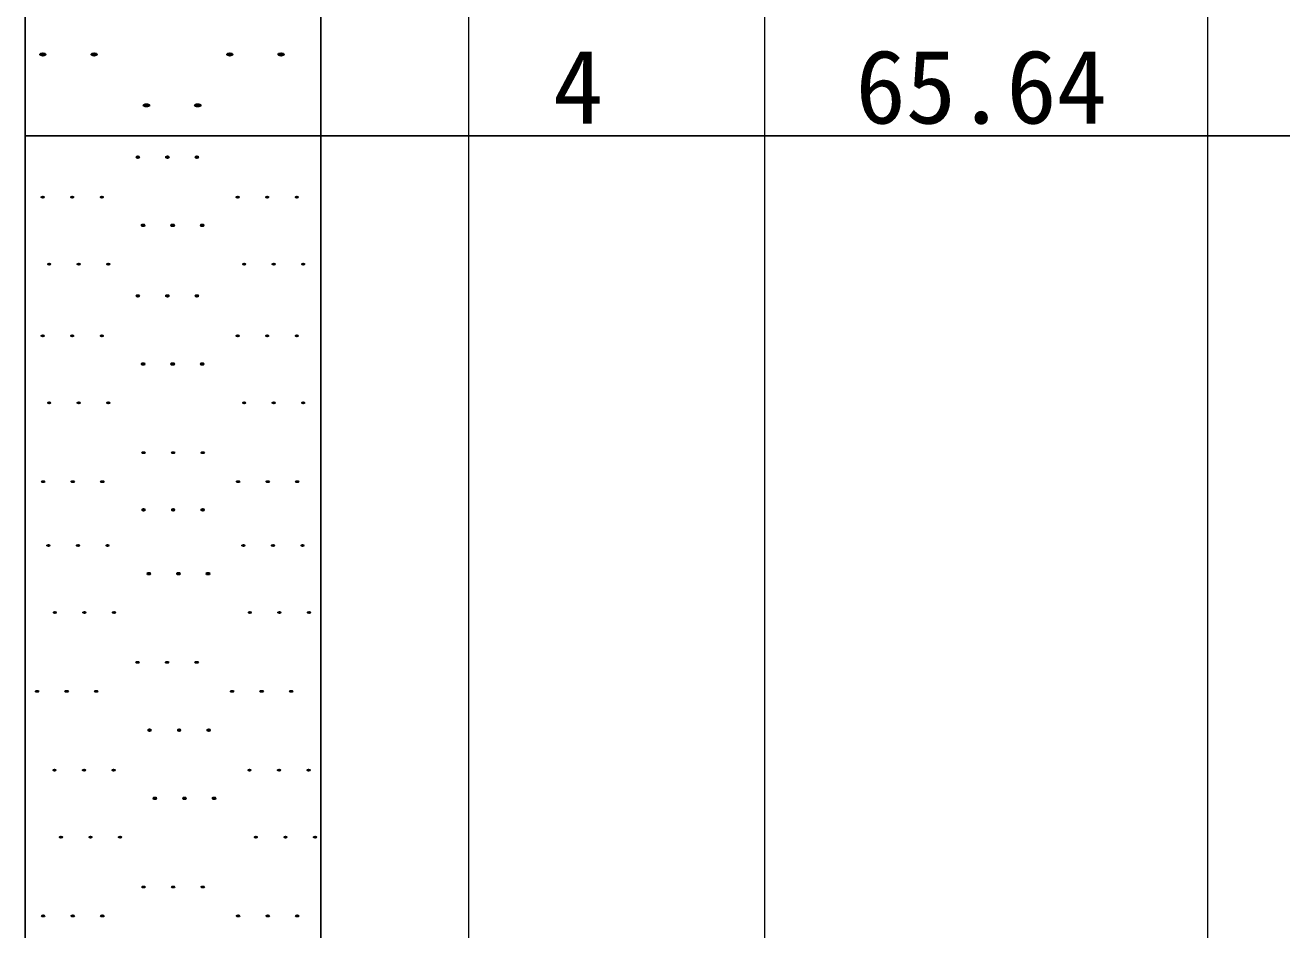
# Model space of a CAD drawing. Header units: millimetres. Extents: x -182 to 395, y -757 to 122.
# Drawn here: x -120.23 to -77.73, y -147.31 to -116.72 of the extents above; entities that cross this region are included whole.
import ezdxf

# ---------------------------------------------------------------- set-up
doc = ezdxf.new("R2010")
doc.units = ezdxf.units.MM
for name, color, linetype in [('KY2WL', 7, 'Continuous'), ('KY6WL', 7, 'Continuous'), ('岩性描述WT', 7, 'Continuous')]:
    doc.layers.add(name, color=color, linetype=linetype)
doc.styles.get("Standard").update_dxf_attribs({"font": ''})
doc.styles.get('Standard').set_extended_font_data('SimSun')

msp = doc.modelspace()

# ---------------------------------------------------------------- hatches: boundary and pattern name
at = {"layer": 'KY2WL'}
h = msp.add_hatch(color=256, dxfattribs=at)
edge = h.paths.add_edge_path()
edge.add_ellipse((-119.628, -117.715), major_axis=(0.1, 0), ratio=0.4, start_angle=0, end_angle=180)
edge.add_ellipse((-119.628, -117.715), major_axis=(-0.1, 0), ratio=0.4, start_angle=0, end_angle=180)
h = msp.add_hatch(color=256, dxfattribs=at)
edge = h.paths.add_edge_path()
edge.add_ellipse((-117.895, -117.715), major_axis=(0.1, 0), ratio=0.4, start_angle=0, end_angle=180)
edge.add_ellipse((-117.895, -117.715), major_axis=(-0.1, 0), ratio=0.4, start_angle=0, end_angle=180)
h = msp.add_hatch(color=256, dxfattribs=at)
edge = h.paths.add_edge_path()
edge.add_ellipse((-113.305, -117.715), major_axis=(0.1, 0), ratio=0.4, start_angle=0, end_angle=180)
edge.add_ellipse((-113.305, -117.715), major_axis=(-0.1, 0), ratio=0.4, start_angle=0, end_angle=180)
h = msp.add_hatch(color=256, dxfattribs=at)
edge = h.paths.add_edge_path()
edge.add_ellipse((-111.572, -117.715), major_axis=(0.1, 0), ratio=0.4, start_angle=0, end_angle=180)
edge.add_ellipse((-111.572, -117.715), major_axis=(-0.1, 0), ratio=0.4, start_angle=0, end_angle=180)
h = msp.add_hatch(color=256, dxfattribs=at)
edge = h.paths.add_edge_path()
edge.add_ellipse((-116.124, -119.433), major_axis=(0.1, 0), ratio=0.4, start_angle=0, end_angle=180)
edge.add_ellipse((-116.124, -119.433), major_axis=(-0.1, 0), ratio=0.4, start_angle=0, end_angle=180)
h = msp.add_hatch(color=256, dxfattribs=at)
edge = h.paths.add_edge_path()
edge.add_ellipse((-114.39, -119.433), major_axis=(0.1, 0), ratio=0.4, start_angle=0, end_angle=180)
edge.add_ellipse((-114.39, -119.433), major_axis=(-0.1, 0), ratio=0.4, start_angle=0, end_angle=180)
h = msp.add_hatch(color=256, dxfattribs=at)
edge = h.paths.add_edge_path()
edge.add_ellipse((-116.417, -121.178), major_axis=(0.05, 0), ratio=0.4, start_angle=0, end_angle=180)
edge.add_ellipse((-116.417, -121.178), major_axis=(-0.05, 0), ratio=0.4, start_angle=0, end_angle=180)
h = msp.add_hatch(color=256, dxfattribs=at)
edge = h.paths.add_edge_path()
edge.add_ellipse((-116.417, -121.198), major_axis=(0.05, 0), ratio=0.4, start_angle=0, end_angle=180)
edge.add_ellipse((-116.417, -121.198), major_axis=(0.05, 0), ratio=0.4, start_angle=180, end_angle=360)
h = msp.add_hatch(color=256, dxfattribs=at)
edge = h.paths.add_edge_path()
edge.add_ellipse((-115.417, -121.178), major_axis=(0.05, 0), ratio=0.4, start_angle=0, end_angle=180)
edge.add_ellipse((-115.417, -121.178), major_axis=(-0.05, 0), ratio=0.4, start_angle=0, end_angle=180)
h = msp.add_hatch(color=256, dxfattribs=at)
edge = h.paths.add_edge_path()
edge.add_ellipse((-115.417, -121.198), major_axis=(0.05, 0), ratio=0.4, start_angle=0, end_angle=180)
edge.add_ellipse((-115.417, -121.198), major_axis=(0.05, 0), ratio=0.4, start_angle=180, end_angle=360)
h = msp.add_hatch(color=256, dxfattribs=at)
edge = h.paths.add_edge_path()
edge.add_ellipse((-114.417, -121.178), major_axis=(0.05, 0), ratio=0.4, start_angle=0, end_angle=180)
edge.add_ellipse((-114.417, -121.178), major_axis=(-0.05, 0), ratio=0.4, start_angle=0, end_angle=180)
h = msp.add_hatch(color=256, dxfattribs=at)
edge = h.paths.add_edge_path()
edge.add_ellipse((-114.417, -121.198), major_axis=(0.05, 0), ratio=0.4, start_angle=0, end_angle=180)
edge.add_ellipse((-114.417, -121.198), major_axis=(0.05, 0), ratio=0.4, start_angle=180, end_angle=360)
h = msp.add_hatch(color=256, dxfattribs=at)
edge = h.paths.add_edge_path()
edge.add_ellipse((-118.633, -122.537), major_axis=(-0.05, 0), ratio=0.4, start_angle=180, end_angle=360)
edge.add_ellipse((-118.633, -122.537), major_axis=(0.05, 0), ratio=0.4, start_angle=180, end_angle=360)
h = msp.add_hatch(color=256, dxfattribs=at)
edge = h.paths.add_edge_path()
edge.add_ellipse((-117.633, -122.537), major_axis=(-0.05, 0), ratio=0.4, start_angle=180, end_angle=360)
edge.add_ellipse((-117.633, -122.537), major_axis=(0.05, 0), ratio=0.4, start_angle=180, end_angle=360)
h = msp.add_hatch(color=256, dxfattribs=at)
edge = h.paths.add_edge_path()
edge.add_ellipse((-113.039, -122.537), major_axis=(-0.05, 0), ratio=0.4, start_angle=180, end_angle=360)
edge.add_ellipse((-113.039, -122.537), major_axis=(0.05, 0), ratio=0.4, start_angle=180, end_angle=360)
h = msp.add_hatch(color=256, dxfattribs=at)
edge = h.paths.add_edge_path()
edge.add_ellipse((-112.039, -122.537), major_axis=(-0.05, 0), ratio=0.4, start_angle=180, end_angle=360)
edge.add_ellipse((-112.039, -122.537), major_axis=(0.05, 0), ratio=0.4, start_angle=180, end_angle=360)
h = msp.add_hatch(color=256, dxfattribs=at)
edge = h.paths.add_edge_path()
edge.add_ellipse((-111.039, -122.537), major_axis=(-0.05, 0), ratio=0.4, start_angle=180, end_angle=360)
edge.add_ellipse((-111.039, -122.537), major_axis=(0.05, 0), ratio=0.4, start_angle=180, end_angle=360)
h = msp.add_hatch(color=256, dxfattribs=at)
edge = h.paths.add_edge_path()
edge.add_ellipse((-116.237, -123.48), major_axis=(0.05, 0), ratio=0.4, start_angle=0, end_angle=180)
edge.add_ellipse((-116.237, -123.48), major_axis=(-0.05, 0), ratio=0.4, start_angle=0, end_angle=180)
h = msp.add_hatch(color=256, dxfattribs=at)
edge = h.paths.add_edge_path()
edge.add_ellipse((-116.237, -123.5), major_axis=(0.05, 0), ratio=0.4, start_angle=0, end_angle=180)
edge.add_ellipse((-116.237, -123.5), major_axis=(0.05, 0), ratio=0.4, start_angle=180, end_angle=360)
h = msp.add_hatch(color=256, dxfattribs=at)
edge = h.paths.add_edge_path()
edge.add_ellipse((-115.237, -123.48), major_axis=(0.05, 0), ratio=0.4, start_angle=0, end_angle=180)
edge.add_ellipse((-115.237, -123.48), major_axis=(-0.05, 0), ratio=0.4, start_angle=0, end_angle=180)
h = msp.add_hatch(color=256, dxfattribs=at)
edge = h.paths.add_edge_path()
edge.add_ellipse((-115.237, -123.5), major_axis=(0.05, 0), ratio=0.4, start_angle=0, end_angle=180)
edge.add_ellipse((-115.237, -123.5), major_axis=(0.05, 0), ratio=0.4, start_angle=180, end_angle=360)
h = msp.add_hatch(color=256, dxfattribs=at)
edge = h.paths.add_edge_path()
edge.add_ellipse((-114.237, -123.48), major_axis=(0.05, 0), ratio=0.4, start_angle=0, end_angle=180)
edge.add_ellipse((-114.237, -123.48), major_axis=(-0.05, 0), ratio=0.4, start_angle=0, end_angle=180)
h = msp.add_hatch(color=256, dxfattribs=at)
edge = h.paths.add_edge_path()
edge.add_ellipse((-114.237, -123.5), major_axis=(0.05, 0), ratio=0.4, start_angle=0, end_angle=180)
edge.add_ellipse((-114.237, -123.5), major_axis=(0.05, 0), ratio=0.4, start_angle=180, end_angle=360)
h = msp.add_hatch(color=256, dxfattribs=at)
edge = h.paths.add_edge_path()
edge.add_ellipse((-118.415, -124.803), major_axis=(0.05, 0), ratio=0.4, start_angle=0, end_angle=180)
edge.add_ellipse((-118.415, -124.803), major_axis=(-0.05, 0), ratio=0.4, start_angle=0, end_angle=180)
h = msp.add_hatch(color=256, dxfattribs=at)
edge = h.paths.add_edge_path()
edge.add_ellipse((-117.415, -124.803), major_axis=(0.05, 0), ratio=0.4, start_angle=0, end_angle=180)
edge.add_ellipse((-117.415, -124.803), major_axis=(-0.05, 0), ratio=0.4, start_angle=0, end_angle=180)
h = msp.add_hatch(color=256, dxfattribs=at)
edge = h.paths.add_edge_path()
edge.add_ellipse((-112.821, -124.803), major_axis=(0.05, 0), ratio=0.4, start_angle=0, end_angle=180)
edge.add_ellipse((-112.821, -124.803), major_axis=(-0.05, 0), ratio=0.4, start_angle=0, end_angle=180)
h = msp.add_hatch(color=256, dxfattribs=at)
edge = h.paths.add_edge_path()
edge.add_ellipse((-111.821, -124.803), major_axis=(0.05, 0), ratio=0.4, start_angle=0, end_angle=180)
edge.add_ellipse((-111.821, -124.803), major_axis=(-0.05, 0), ratio=0.4, start_angle=0, end_angle=180)
h = msp.add_hatch(color=256, dxfattribs=at)
edge = h.paths.add_edge_path()
edge.add_ellipse((-110.821, -124.803), major_axis=(0.05, 0), ratio=0.4, start_angle=0, end_angle=180)
edge.add_ellipse((-110.821, -124.803), major_axis=(-0.05, 0), ratio=0.4, start_angle=0, end_angle=180)
h = msp.add_hatch(color=256, dxfattribs=at)
edge = h.paths.add_edge_path()
edge.add_ellipse((-116.417, -125.869), major_axis=(-0.05, 0), ratio=0.4, start_angle=180, end_angle=360)
edge.add_ellipse((-116.417, -125.869), major_axis=(0.05, 0), ratio=0.4, start_angle=180, end_angle=360)
h = msp.add_hatch(color=256, dxfattribs=at)
edge = h.paths.add_edge_path()
edge.add_ellipse((-116.417, -125.889), major_axis=(0.05, 0), ratio=0.4, start_angle=0, end_angle=180)
edge.add_ellipse((-116.417, -125.889), major_axis=(0.05, 0), ratio=0.4, start_angle=180, end_angle=360)
h = msp.add_hatch(color=256, dxfattribs=at)
edge = h.paths.add_edge_path()
edge.add_ellipse((-115.417, -125.869), major_axis=(-0.05, 0), ratio=0.4, start_angle=180, end_angle=360)
edge.add_ellipse((-115.417, -125.869), major_axis=(0.05, 0), ratio=0.4, start_angle=180, end_angle=360)
h = msp.add_hatch(color=256, dxfattribs=at)
edge = h.paths.add_edge_path()
edge.add_ellipse((-115.417, -125.889), major_axis=(0.05, 0), ratio=0.4, start_angle=0, end_angle=180)
edge.add_ellipse((-115.417, -125.889), major_axis=(0.05, 0), ratio=0.4, start_angle=180, end_angle=360)
h = msp.add_hatch(color=256, dxfattribs=at)
edge = h.paths.add_edge_path()
edge.add_ellipse((-114.417, -125.869), major_axis=(-0.05, 0), ratio=0.4, start_angle=180, end_angle=360)
edge.add_ellipse((-114.417, -125.869), major_axis=(0.05, 0), ratio=0.4, start_angle=180, end_angle=360)
h = msp.add_hatch(color=256, dxfattribs=at)
edge = h.paths.add_edge_path()
edge.add_ellipse((-114.417, -125.889), major_axis=(0.05, 0), ratio=0.4, start_angle=0, end_angle=180)
edge.add_ellipse((-114.417, -125.889), major_axis=(0.05, 0), ratio=0.4, start_angle=180, end_angle=360)
h = msp.add_hatch(color=256, dxfattribs=at)
edge = h.paths.add_edge_path()
edge.add_ellipse((-118.633, -127.228), major_axis=(0.05, 0), ratio=0.4, start_angle=0, end_angle=180)
edge.add_ellipse((-118.633, -127.228), major_axis=(0.05, 0), ratio=0.4, start_angle=180, end_angle=360)
h = msp.add_hatch(color=256, dxfattribs=at)
edge = h.paths.add_edge_path()
edge.add_ellipse((-117.633, -127.228), major_axis=(0.05, 0), ratio=0.4, start_angle=0, end_angle=180)
edge.add_ellipse((-117.633, -127.228), major_axis=(0.05, 0), ratio=0.4, start_angle=180, end_angle=360)
h = msp.add_hatch(color=256, dxfattribs=at)
edge = h.paths.add_edge_path()
edge.add_ellipse((-113.039, -127.228), major_axis=(0.05, 0), ratio=0.4, start_angle=0, end_angle=180)
edge.add_ellipse((-113.039, -127.228), major_axis=(0.05, 0), ratio=0.4, start_angle=180, end_angle=360)
h = msp.add_hatch(color=256, dxfattribs=at)
edge = h.paths.add_edge_path()
edge.add_ellipse((-112.039, -127.228), major_axis=(0.05, 0), ratio=0.4, start_angle=0, end_angle=180)
edge.add_ellipse((-112.039, -127.228), major_axis=(0.05, 0), ratio=0.4, start_angle=180, end_angle=360)
h = msp.add_hatch(color=256, dxfattribs=at)
edge = h.paths.add_edge_path()
edge.add_ellipse((-111.039, -127.228), major_axis=(0.05, 0), ratio=0.4, start_angle=0, end_angle=180)
edge.add_ellipse((-111.039, -127.228), major_axis=(0.05, 0), ratio=0.4, start_angle=180, end_angle=360)
h = msp.add_hatch(color=256, dxfattribs=at)
edge = h.paths.add_edge_path()
edge.add_ellipse((-116.237, -128.171), major_axis=(-0.05, 0), ratio=0.4, start_angle=180, end_angle=360)
edge.add_ellipse((-116.237, -128.171), major_axis=(0.05, 0), ratio=0.4, start_angle=180, end_angle=360)
h = msp.add_hatch(color=256, dxfattribs=at)
edge = h.paths.add_edge_path()
edge.add_ellipse((-116.237, -128.191), major_axis=(0.05, 0), ratio=0.4, start_angle=0, end_angle=180)
edge.add_ellipse((-116.237, -128.191), major_axis=(0.05, 0), ratio=0.4, start_angle=180, end_angle=360)
h = msp.add_hatch(color=256, dxfattribs=at)
edge = h.paths.add_edge_path()
edge.add_ellipse((-115.237, -128.171), major_axis=(-0.05, 0), ratio=0.4, start_angle=180, end_angle=360)
edge.add_ellipse((-115.237, -128.171), major_axis=(0.05, 0), ratio=0.4, start_angle=180, end_angle=360)
h = msp.add_hatch(color=256, dxfattribs=at)
edge = h.paths.add_edge_path()
edge.add_ellipse((-115.237, -128.191), major_axis=(0.05, 0), ratio=0.4, start_angle=0, end_angle=180)
edge.add_ellipse((-115.237, -128.191), major_axis=(0.05, 0), ratio=0.4, start_angle=180, end_angle=360)
h = msp.add_hatch(color=256, dxfattribs=at)
edge = h.paths.add_edge_path()
edge.add_ellipse((-114.237, -128.171), major_axis=(-0.05, 0), ratio=0.4, start_angle=180, end_angle=360)
edge.add_ellipse((-114.237, -128.171), major_axis=(0.05, 0), ratio=0.4, start_angle=180, end_angle=360)
h = msp.add_hatch(color=256, dxfattribs=at)
edge = h.paths.add_edge_path()
edge.add_ellipse((-114.237, -128.191), major_axis=(0.05, 0), ratio=0.4, start_angle=0, end_angle=180)
edge.add_ellipse((-114.237, -128.191), major_axis=(0.05, 0), ratio=0.4, start_angle=180, end_angle=360)
h = msp.add_hatch(color=256, dxfattribs=at)
edge = h.paths.add_edge_path()
edge.add_ellipse((-118.415, -129.494), major_axis=(-0.05, 0), ratio=0.4, start_angle=180, end_angle=360)
edge.add_ellipse((-118.415, -129.494), major_axis=(0.05, 0), ratio=0.4, start_angle=180, end_angle=360)
h = msp.add_hatch(color=256, dxfattribs=at)
edge = h.paths.add_edge_path()
edge.add_ellipse((-117.415, -129.494), major_axis=(-0.05, 0), ratio=0.4, start_angle=180, end_angle=360)
edge.add_ellipse((-117.415, -129.494), major_axis=(0.05, 0), ratio=0.4, start_angle=180, end_angle=360)
h = msp.add_hatch(color=256, dxfattribs=at)
edge = h.paths.add_edge_path()
edge.add_ellipse((-112.821, -129.494), major_axis=(-0.05, 0), ratio=0.4, start_angle=180, end_angle=360)
edge.add_ellipse((-112.821, -129.494), major_axis=(0.05, 0), ratio=0.4, start_angle=180, end_angle=360)
h = msp.add_hatch(color=256, dxfattribs=at)
edge = h.paths.add_edge_path()
edge.add_ellipse((-111.821, -129.494), major_axis=(-0.05, 0), ratio=0.4, start_angle=180, end_angle=360)
edge.add_ellipse((-111.821, -129.494), major_axis=(0.05, 0), ratio=0.4, start_angle=180, end_angle=360)
h = msp.add_hatch(color=256, dxfattribs=at)
edge = h.paths.add_edge_path()
edge.add_ellipse((-110.821, -129.494), major_axis=(-0.05, 0), ratio=0.4, start_angle=180, end_angle=360)
edge.add_ellipse((-110.821, -129.494), major_axis=(0.05, 0), ratio=0.4, start_angle=180, end_angle=360)
h = msp.add_hatch(color=256, dxfattribs=at)
edge = h.paths.add_edge_path()
edge.add_ellipse((-116.221, -131.178), major_axis=(0.05, 0), ratio=0.4, start_angle=0, end_angle=180)
edge.add_ellipse((-116.221, -131.178), major_axis=(0.05, 0), ratio=0.4, start_angle=180, end_angle=360)
h = msp.add_hatch(color=256, dxfattribs=at)
edge = h.paths.add_edge_path()
edge.add_ellipse((-115.221, -131.178), major_axis=(0.05, 0), ratio=0.4, start_angle=0, end_angle=180)
edge.add_ellipse((-115.221, -131.178), major_axis=(0.05, 0), ratio=0.4, start_angle=180, end_angle=360)
h = msp.add_hatch(color=256, dxfattribs=at)
edge = h.paths.add_edge_path()
edge.add_ellipse((-114.221, -131.178), major_axis=(0.05, 0), ratio=0.4, start_angle=0, end_angle=180)
edge.add_ellipse((-114.221, -131.178), major_axis=(0.05, 0), ratio=0.4, start_angle=180, end_angle=360)
h = msp.add_hatch(color=256, dxfattribs=at)
edge = h.paths.add_edge_path()
edge.add_ellipse((-118.618, -132.158), major_axis=(-0.05, 0), ratio=0.4, start_angle=180, end_angle=360)
edge.add_ellipse((-118.618, -132.158), major_axis=(0.05, 0), ratio=0.4, start_angle=180, end_angle=360)
h = msp.add_hatch(color=256, dxfattribs=at)
edge = h.paths.add_edge_path()
edge.add_ellipse((-117.618, -132.158), major_axis=(-0.05, 0), ratio=0.4, start_angle=180, end_angle=360)
edge.add_ellipse((-117.618, -132.158), major_axis=(0.05, 0), ratio=0.4, start_angle=180, end_angle=360)
h = msp.add_hatch(color=256, dxfattribs=at)
edge = h.paths.add_edge_path()
edge.add_ellipse((-113.024, -132.158), major_axis=(-0.05, 0), ratio=0.4, start_angle=180, end_angle=360)
edge.add_ellipse((-113.024, -132.158), major_axis=(0.05, 0), ratio=0.4, start_angle=180, end_angle=360)
h = msp.add_hatch(color=256, dxfattribs=at)
edge = h.paths.add_edge_path()
edge.add_ellipse((-112.024, -132.158), major_axis=(-0.05, 0), ratio=0.4, start_angle=180, end_angle=360)
edge.add_ellipse((-112.024, -132.158), major_axis=(0.05, 0), ratio=0.4, start_angle=180, end_angle=360)
h = msp.add_hatch(color=256, dxfattribs=at)
edge = h.paths.add_edge_path()
edge.add_ellipse((-111.024, -132.158), major_axis=(-0.05, 0), ratio=0.4, start_angle=180, end_angle=360)
edge.add_ellipse((-111.024, -132.158), major_axis=(0.05, 0), ratio=0.4, start_angle=180, end_angle=360)
h = msp.add_hatch(color=256, dxfattribs=at)
edge = h.paths.add_edge_path()
edge.add_ellipse((-116.221, -133.101), major_axis=(0.05, 0), ratio=0.4, start_angle=0, end_angle=180)
edge.add_ellipse((-116.221, -133.101), major_axis=(-0.05, 0), ratio=0.4, start_angle=0, end_angle=180)
h = msp.add_hatch(color=256, dxfattribs=at)
edge = h.paths.add_edge_path()
edge.add_ellipse((-116.221, -133.121), major_axis=(0.05, 0), ratio=0.4, start_angle=0, end_angle=180)
edge.add_ellipse((-116.221, -133.121), major_axis=(0.05, 0), ratio=0.4, start_angle=180, end_angle=360)
h = msp.add_hatch(color=256, dxfattribs=at)
edge = h.paths.add_edge_path()
edge.add_ellipse((-115.221, -133.101), major_axis=(0.05, 0), ratio=0.4, start_angle=0, end_angle=180)
edge.add_ellipse((-115.221, -133.101), major_axis=(-0.05, 0), ratio=0.4, start_angle=0, end_angle=180)
h = msp.add_hatch(color=256, dxfattribs=at)
edge = h.paths.add_edge_path()
edge.add_ellipse((-115.221, -133.121), major_axis=(0.05, 0), ratio=0.4, start_angle=0, end_angle=180)
edge.add_ellipse((-115.221, -133.121), major_axis=(0.05, 0), ratio=0.4, start_angle=180, end_angle=360)
h = msp.add_hatch(color=256, dxfattribs=at)
edge = h.paths.add_edge_path()
edge.add_ellipse((-114.221, -133.101), major_axis=(0.05, 0), ratio=0.4, start_angle=0, end_angle=180)
edge.add_ellipse((-114.221, -133.101), major_axis=(-0.05, 0), ratio=0.4, start_angle=0, end_angle=180)
h = msp.add_hatch(color=256, dxfattribs=at)
edge = h.paths.add_edge_path()
edge.add_ellipse((-114.221, -133.121), major_axis=(0.05, 0), ratio=0.4, start_angle=0, end_angle=180)
edge.add_ellipse((-114.221, -133.121), major_axis=(0.05, 0), ratio=0.4, start_angle=180, end_angle=360)
h = msp.add_hatch(color=256, dxfattribs=at)
edge = h.paths.add_edge_path()
edge.add_ellipse((-118.439, -134.318), major_axis=(0.05, 0), ratio=0.4, start_angle=0, end_angle=180)
edge.add_ellipse((-118.439, -134.318), major_axis=(0.05, 0), ratio=0.4, start_angle=180, end_angle=360)
h = msp.add_hatch(color=256, dxfattribs=at)
edge = h.paths.add_edge_path()
edge.add_ellipse((-117.439, -134.318), major_axis=(0.05, 0), ratio=0.4, start_angle=0, end_angle=180)
edge.add_ellipse((-117.439, -134.318), major_axis=(0.05, 0), ratio=0.4, start_angle=180, end_angle=360)
h = msp.add_hatch(color=256, dxfattribs=at)
edge = h.paths.add_edge_path()
edge.add_ellipse((-112.845, -134.318), major_axis=(0.05, 0), ratio=0.4, start_angle=0, end_angle=180)
edge.add_ellipse((-112.845, -134.318), major_axis=(0.05, 0), ratio=0.4, start_angle=180, end_angle=360)
h = msp.add_hatch(color=256, dxfattribs=at)
edge = h.paths.add_edge_path()
edge.add_ellipse((-111.845, -134.318), major_axis=(0.05, 0), ratio=0.4, start_angle=0, end_angle=180)
edge.add_ellipse((-111.845, -134.318), major_axis=(0.05, 0), ratio=0.4, start_angle=180, end_angle=360)
h = msp.add_hatch(color=256, dxfattribs=at)
edge = h.paths.add_edge_path()
edge.add_ellipse((-110.845, -134.318), major_axis=(0.05, 0), ratio=0.4, start_angle=0, end_angle=180)
edge.add_ellipse((-110.845, -134.318), major_axis=(0.05, 0), ratio=0.4, start_angle=180, end_angle=360)
h = msp.add_hatch(color=256, dxfattribs=at)
edge = h.paths.add_edge_path()
edge.add_ellipse((-116.043, -135.26), major_axis=(-0.05, 0), ratio=0.4, start_angle=180, end_angle=360)
edge.add_ellipse((-116.043, -135.26), major_axis=(0.05, 0), ratio=0.4, start_angle=180, end_angle=360)
h = msp.add_hatch(color=256, dxfattribs=at)
edge = h.paths.add_edge_path()
edge.add_ellipse((-116.043, -135.28), major_axis=(0.05, 0), ratio=0.4, start_angle=0, end_angle=180)
edge.add_ellipse((-116.043, -135.28), major_axis=(0.05, 0), ratio=0.4, start_angle=180, end_angle=360)
h = msp.add_hatch(color=256, dxfattribs=at)
edge = h.paths.add_edge_path()
edge.add_ellipse((-115.043, -135.26), major_axis=(-0.05, 0), ratio=0.4, start_angle=180, end_angle=360)
edge.add_ellipse((-115.043, -135.26), major_axis=(0.05, 0), ratio=0.4, start_angle=180, end_angle=360)
h = msp.add_hatch(color=256, dxfattribs=at)
edge = h.paths.add_edge_path()
edge.add_ellipse((-115.043, -135.28), major_axis=(0.05, 0), ratio=0.4, start_angle=0, end_angle=180)
edge.add_ellipse((-115.043, -135.28), major_axis=(0.05, 0), ratio=0.4, start_angle=180, end_angle=360)
h = msp.add_hatch(color=256, dxfattribs=at)
edge = h.paths.add_edge_path()
edge.add_ellipse((-114.043, -135.26), major_axis=(-0.05, 0), ratio=0.4, start_angle=180, end_angle=360)
edge.add_ellipse((-114.043, -135.26), major_axis=(0.05, 0), ratio=0.4, start_angle=180, end_angle=360)
h = msp.add_hatch(color=256, dxfattribs=at)
edge = h.paths.add_edge_path()
edge.add_ellipse((-114.043, -135.28), major_axis=(0.05, 0), ratio=0.4, start_angle=0, end_angle=180)
edge.add_ellipse((-114.043, -135.28), major_axis=(0.05, 0), ratio=0.4, start_angle=180, end_angle=360)
h = msp.add_hatch(color=256, dxfattribs=at)
edge = h.paths.add_edge_path()
edge.add_ellipse((-118.221, -136.584), major_axis=(-0.05, 0), ratio=0.4, start_angle=180, end_angle=360)
edge.add_ellipse((-118.221, -136.584), major_axis=(0.05, 0), ratio=0.4, start_angle=180, end_angle=360)
h = msp.add_hatch(color=256, dxfattribs=at)
edge = h.paths.add_edge_path()
edge.add_ellipse((-117.221, -136.584), major_axis=(-0.05, 0), ratio=0.4, start_angle=180, end_angle=360)
edge.add_ellipse((-117.221, -136.584), major_axis=(0.05, 0), ratio=0.4, start_angle=180, end_angle=360)
h = msp.add_hatch(color=256, dxfattribs=at)
edge = h.paths.add_edge_path()
edge.add_ellipse((-112.627, -136.584), major_axis=(-0.05, 0), ratio=0.4, start_angle=180, end_angle=360)
edge.add_ellipse((-112.627, -136.584), major_axis=(0.05, 0), ratio=0.4, start_angle=180, end_angle=360)
h = msp.add_hatch(color=256, dxfattribs=at)
edge = h.paths.add_edge_path()
edge.add_ellipse((-111.627, -136.584), major_axis=(-0.05, 0), ratio=0.4, start_angle=180, end_angle=360)
edge.add_ellipse((-111.627, -136.584), major_axis=(0.05, 0), ratio=0.4, start_angle=180, end_angle=360)
h = msp.add_hatch(color=256, dxfattribs=at)
edge = h.paths.add_edge_path()
edge.add_ellipse((-110.627, -136.584), major_axis=(-0.05, 0), ratio=0.4, start_angle=180, end_angle=360)
edge.add_ellipse((-110.627, -136.584), major_axis=(0.05, 0), ratio=0.4, start_angle=180, end_angle=360)
h = msp.add_hatch(color=256, dxfattribs=at)
edge = h.paths.add_edge_path()
edge.add_ellipse((-116.426, -138.267), major_axis=(0.05, 0), ratio=0.4, start_angle=0, end_angle=180)
edge.add_ellipse((-116.426, -138.267), major_axis=(0.05, 0), ratio=0.4, start_angle=180, end_angle=360)
h = msp.add_hatch(color=256, dxfattribs=at)
edge = h.paths.add_edge_path()
edge.add_ellipse((-115.426, -138.267), major_axis=(0.05, 0), ratio=0.4, start_angle=0, end_angle=180)
edge.add_ellipse((-115.426, -138.267), major_axis=(0.05, 0), ratio=0.4, start_angle=180, end_angle=360)
h = msp.add_hatch(color=256, dxfattribs=at)
edge = h.paths.add_edge_path()
edge.add_ellipse((-114.426, -138.267), major_axis=(0.05, 0), ratio=0.4, start_angle=0, end_angle=180)
edge.add_ellipse((-114.426, -138.267), major_axis=(0.05, 0), ratio=0.4, start_angle=180, end_angle=360)
h = msp.add_hatch(color=256, dxfattribs=at)
edge = h.paths.add_edge_path()
edge.add_ellipse((-118.823, -139.248), major_axis=(-0.05, 0), ratio=0.4, start_angle=180, end_angle=360)
edge.add_ellipse((-118.823, -139.248), major_axis=(0.05, 0), ratio=0.4, start_angle=180, end_angle=360)
h = msp.add_hatch(color=256, dxfattribs=at)
edge = h.paths.add_edge_path()
edge.add_ellipse((-117.823, -139.248), major_axis=(-0.05, 0), ratio=0.4, start_angle=180, end_angle=360)
edge.add_ellipse((-117.823, -139.248), major_axis=(0.05, 0), ratio=0.4, start_angle=180, end_angle=360)
h = msp.add_hatch(color=256, dxfattribs=at)
edge = h.paths.add_edge_path()
edge.add_ellipse((-113.229, -139.248), major_axis=(-0.05, 0), ratio=0.4, start_angle=180, end_angle=360)
edge.add_ellipse((-113.229, -139.248), major_axis=(0.05, 0), ratio=0.4, start_angle=180, end_angle=360)
h = msp.add_hatch(color=256, dxfattribs=at)
edge = h.paths.add_edge_path()
edge.add_ellipse((-112.229, -139.248), major_axis=(-0.05, 0), ratio=0.4, start_angle=180, end_angle=360)
edge.add_ellipse((-112.229, -139.248), major_axis=(0.05, 0), ratio=0.4, start_angle=180, end_angle=360)
h = msp.add_hatch(color=256, dxfattribs=at)
edge = h.paths.add_edge_path()
edge.add_ellipse((-111.229, -139.248), major_axis=(-0.05, 0), ratio=0.4, start_angle=180, end_angle=360)
edge.add_ellipse((-111.229, -139.248), major_axis=(0.05, 0), ratio=0.4, start_angle=180, end_angle=360)
h = msp.add_hatch(color=256, dxfattribs=at)
edge = h.paths.add_edge_path()
edge.add_ellipse((-116.018, -140.552), major_axis=(0.05, 0), ratio=0.4, start_angle=0, end_angle=180)
edge.add_ellipse((-116.018, -140.552), major_axis=(0.05, 0), ratio=0.4, start_angle=180, end_angle=360)
h = msp.add_hatch(color=256, dxfattribs=at)
edge = h.paths.add_edge_path()
edge.add_ellipse((-116.018, -140.572), major_axis=(-0.05, 0), ratio=0.4, start_angle=180, end_angle=360)
edge.add_ellipse((-116.018, -140.572), major_axis=(0.05, 0), ratio=0.4, start_angle=180, end_angle=360)
h = msp.add_hatch(color=256, dxfattribs=at)
edge = h.paths.add_edge_path()
edge.add_ellipse((-115.018, -140.552), major_axis=(0.05, 0), ratio=0.4, start_angle=0, end_angle=180)
edge.add_ellipse((-115.018, -140.552), major_axis=(0.05, 0), ratio=0.4, start_angle=180, end_angle=360)
h = msp.add_hatch(color=256, dxfattribs=at)
edge = h.paths.add_edge_path()
edge.add_ellipse((-115.018, -140.572), major_axis=(-0.05, 0), ratio=0.4, start_angle=180, end_angle=360)
edge.add_ellipse((-115.018, -140.572), major_axis=(0.05, 0), ratio=0.4, start_angle=180, end_angle=360)
h = msp.add_hatch(color=256, dxfattribs=at)
edge = h.paths.add_edge_path()
edge.add_ellipse((-114.018, -140.552), major_axis=(0.05, 0), ratio=0.4, start_angle=0, end_angle=180)
edge.add_ellipse((-114.018, -140.552), major_axis=(0.05, 0), ratio=0.4, start_angle=180, end_angle=360)
h = msp.add_hatch(color=256, dxfattribs=at)
edge = h.paths.add_edge_path()
edge.add_ellipse((-114.018, -140.572), major_axis=(-0.05, 0), ratio=0.4, start_angle=180, end_angle=360)
edge.add_ellipse((-114.018, -140.572), major_axis=(0.05, 0), ratio=0.4, start_angle=180, end_angle=360)
h = msp.add_hatch(color=256, dxfattribs=at)
edge = h.paths.add_edge_path()
edge.add_ellipse((-118.234, -141.911), major_axis=(0.05, 0), ratio=0.4, start_angle=0, end_angle=180)
edge.add_ellipse((-118.234, -141.911), major_axis=(0.05, 0), ratio=0.4, start_angle=180, end_angle=360)
h = msp.add_hatch(color=256, dxfattribs=at)
edge = h.paths.add_edge_path()
edge.add_ellipse((-117.234, -141.911), major_axis=(0.05, 0), ratio=0.4, start_angle=0, end_angle=180)
edge.add_ellipse((-117.234, -141.911), major_axis=(0.05, 0), ratio=0.4, start_angle=180, end_angle=360)
h = msp.add_hatch(color=256, dxfattribs=at)
edge = h.paths.add_edge_path()
edge.add_ellipse((-112.64, -141.911), major_axis=(0.05, 0), ratio=0.4, start_angle=0, end_angle=180)
edge.add_ellipse((-112.64, -141.911), major_axis=(0.05, 0), ratio=0.4, start_angle=180, end_angle=360)
h = msp.add_hatch(color=256, dxfattribs=at)
edge = h.paths.add_edge_path()
edge.add_ellipse((-111.64, -141.911), major_axis=(0.05, 0), ratio=0.4, start_angle=0, end_angle=180)
edge.add_ellipse((-111.64, -141.911), major_axis=(0.05, 0), ratio=0.4, start_angle=180, end_angle=360)
h = msp.add_hatch(color=256, dxfattribs=at)
edge = h.paths.add_edge_path()
edge.add_ellipse((-110.64, -141.911), major_axis=(0.05, 0), ratio=0.4, start_angle=0, end_angle=180)
edge.add_ellipse((-110.64, -141.911), major_axis=(0.05, 0), ratio=0.4, start_angle=180, end_angle=360)
h = msp.add_hatch(color=256, dxfattribs=at)
edge = h.paths.add_edge_path()
edge.add_ellipse((-115.838, -142.854), major_axis=(0.05, 0), ratio=0.4, start_angle=0, end_angle=180)
edge.add_ellipse((-115.838, -142.854), major_axis=(0.05, 0), ratio=0.4, start_angle=180, end_angle=360)
h = msp.add_hatch(color=256, dxfattribs=at)
edge = h.paths.add_edge_path()
edge.add_ellipse((-115.838, -142.874), major_axis=(0.05, 0), ratio=0.4, start_angle=0, end_angle=180)
edge.add_ellipse((-115.838, -142.874), major_axis=(-0.05, 0), ratio=0.4, start_angle=0, end_angle=180)
h = msp.add_hatch(color=256, dxfattribs=at)
edge = h.paths.add_edge_path()
edge.add_ellipse((-114.838, -142.854), major_axis=(0.05, 0), ratio=0.4, start_angle=0, end_angle=180)
edge.add_ellipse((-114.838, -142.854), major_axis=(0.05, 0), ratio=0.4, start_angle=180, end_angle=360)
h = msp.add_hatch(color=256, dxfattribs=at)
edge = h.paths.add_edge_path()
edge.add_ellipse((-114.838, -142.874), major_axis=(0.05, 0), ratio=0.4, start_angle=0, end_angle=180)
edge.add_ellipse((-114.838, -142.874), major_axis=(-0.05, 0), ratio=0.4, start_angle=0, end_angle=180)
h = msp.add_hatch(color=256, dxfattribs=at)
edge = h.paths.add_edge_path()
edge.add_ellipse((-113.838, -142.854), major_axis=(0.05, 0), ratio=0.4, start_angle=0, end_angle=180)
edge.add_ellipse((-113.838, -142.854), major_axis=(0.05, 0), ratio=0.4, start_angle=180, end_angle=360)
h = msp.add_hatch(color=256, dxfattribs=at)
edge = h.paths.add_edge_path()
edge.add_ellipse((-113.838, -142.874), major_axis=(0.05, 0), ratio=0.4, start_angle=0, end_angle=180)
edge.add_ellipse((-113.838, -142.874), major_axis=(-0.05, 0), ratio=0.4, start_angle=0, end_angle=180)
h = msp.add_hatch(color=256, dxfattribs=at)
edge = h.paths.add_edge_path()
edge.add_ellipse((-118.016, -144.177), major_axis=(0.05, 0), ratio=0.4, start_angle=0, end_angle=180)
edge.add_ellipse((-118.016, -144.177), major_axis=(0.05, 0), ratio=0.4, start_angle=180, end_angle=360)
h = msp.add_hatch(color=256, dxfattribs=at)
edge = h.paths.add_edge_path()
edge.add_ellipse((-117.016, -144.177), major_axis=(0.05, 0), ratio=0.4, start_angle=0, end_angle=180)
edge.add_ellipse((-117.016, -144.177), major_axis=(0.05, 0), ratio=0.4, start_angle=180, end_angle=360)
h = msp.add_hatch(color=256, dxfattribs=at)
edge = h.paths.add_edge_path()
edge.add_ellipse((-112.422, -144.177), major_axis=(0.05, 0), ratio=0.4, start_angle=0, end_angle=180)
edge.add_ellipse((-112.422, -144.177), major_axis=(0.05, 0), ratio=0.4, start_angle=180, end_angle=360)
h = msp.add_hatch(color=256, dxfattribs=at)
edge = h.paths.add_edge_path()
edge.add_ellipse((-111.422, -144.177), major_axis=(0.05, 0), ratio=0.4, start_angle=0, end_angle=180)
edge.add_ellipse((-111.422, -144.177), major_axis=(0.05, 0), ratio=0.4, start_angle=180, end_angle=360)
h = msp.add_hatch(color=256, dxfattribs=at)
edge = h.paths.add_edge_path()
edge.add_ellipse((-110.422, -144.177), major_axis=(0.05, 0), ratio=0.4, start_angle=0, end_angle=180)
edge.add_ellipse((-110.422, -144.177), major_axis=(0.05, 0), ratio=0.4, start_angle=180, end_angle=360)
h = msp.add_hatch(color=256, dxfattribs=at)
edge = h.paths.add_edge_path()
edge.add_ellipse((-116.221, -145.861), major_axis=(0.05, 0), ratio=0.4, start_angle=0, end_angle=180)
edge.add_ellipse((-116.221, -145.861), major_axis=(-0.05, 0), ratio=0.4, start_angle=0, end_angle=180)
h = msp.add_hatch(color=256, dxfattribs=at)
edge = h.paths.add_edge_path()
edge.add_ellipse((-115.221, -145.861), major_axis=(0.05, 0), ratio=0.4, start_angle=0, end_angle=180)
edge.add_ellipse((-115.221, -145.861), major_axis=(-0.05, 0), ratio=0.4, start_angle=0, end_angle=180)
h = msp.add_hatch(color=256, dxfattribs=at)
edge = h.paths.add_edge_path()
edge.add_ellipse((-114.221, -145.861), major_axis=(0.05, 0), ratio=0.4, start_angle=0, end_angle=180)
edge.add_ellipse((-114.221, -145.861), major_axis=(-0.05, 0), ratio=0.4, start_angle=0, end_angle=180)
h = msp.add_hatch(color=256, dxfattribs=at)
edge = h.paths.add_edge_path()
edge.add_ellipse((-118.618, -146.841), major_axis=(0.05, 0), ratio=0.4, start_angle=0, end_angle=180)
edge.add_ellipse((-118.618, -146.841), major_axis=(0.05, 0), ratio=0.4, start_angle=180, end_angle=360)
h = msp.add_hatch(color=256, dxfattribs=at)
edge = h.paths.add_edge_path()
edge.add_ellipse((-117.618, -146.841), major_axis=(0.05, 0), ratio=0.4, start_angle=0, end_angle=180)
edge.add_ellipse((-117.618, -146.841), major_axis=(0.05, 0), ratio=0.4, start_angle=180, end_angle=360)
h = msp.add_hatch(color=256, dxfattribs=at)
edge = h.paths.add_edge_path()
edge.add_ellipse((-113.024, -146.841), major_axis=(0.05, 0), ratio=0.4, start_angle=0, end_angle=180)
edge.add_ellipse((-113.024, -146.841), major_axis=(0.05, 0), ratio=0.4, start_angle=180, end_angle=360)
h = msp.add_hatch(color=256, dxfattribs=at)
edge = h.paths.add_edge_path()
edge.add_ellipse((-112.024, -146.841), major_axis=(0.05, 0), ratio=0.4, start_angle=0, end_angle=180)
edge.add_ellipse((-112.024, -146.841), major_axis=(0.05, 0), ratio=0.4, start_angle=180, end_angle=360)
h = msp.add_hatch(color=256, dxfattribs=at)
edge = h.paths.add_edge_path()
edge.add_ellipse((-111.024, -146.841), major_axis=(0.05, 0), ratio=0.4, start_angle=0, end_angle=180)
edge.add_ellipse((-111.024, -146.841), major_axis=(0.05, 0), ratio=0.4, start_angle=180, end_angle=360)

# ---------------------------------------------------------------- linework, layer by layer
at = {"lineweight": 20}
for p, q in [((-120.228, 10.812), (-120.228, -302.248)), ((-110.228, -100.788), (-110.228, -302.248))]:
    msp.add_line(p, q, dxfattribs=at)
at = {"layer": 'KY2WL', "lineweight": 20}
for p, q in [((-120.228, -120.468), (-35.228, -120.468)), ((-109.228, -120.468), (-120.228, -120.468)), ((-50.228, -120.468), (-109.228, -120.468))]:
    msp.add_line(p, q, dxfattribs=at)
at = {"layer": 'KY2WL'}
for centre, major_axis in [((-119.628, -117.715), (-0.1, 0)), ((-117.895, -117.715), (-0.1, 0)), ((-113.305, -117.715), (-0.1, 0)), ((-111.572, -117.715), (-0.1, 0)), ((-116.124, -119.433), (-0.1, 0)), ((-114.39, -119.433), (-0.1, 0)), ((-116.417, -121.178), (-0.05, 0)), ((-115.417, -121.178), (-0.05, 0)), ((-114.417, -121.178), (-0.05, 0)), ((-116.237, -123.48), (-0.05, 0)), ((-115.237, -123.48), (-0.05, 0)), ((-114.237, -123.48), (-0.05, 0)), ((-119.415, -124.803), (-0.05, 0)), ((-118.415, -124.803), (-0.05, 0)), ((-117.415, -124.803), (-0.05, 0)), ((-112.821, -124.803), (-0.05, 0)), ((-111.821, -124.803), (-0.05, 0)), ((-110.821, -124.803), (-0.05, 0)), ((-116.221, -133.101), (-0.05, 0)), ((-115.221, -133.101), (-0.05, 0)), ((-114.221, -133.101), (-0.05, 0))]:
    msp.add_ellipse(centre, major_axis=major_axis, ratio=0.4, start_param=3.141593, end_param=9.424778, dxfattribs=at)
for centre in [(-116.417, -121.198), (-115.417, -121.198), (-114.417, -121.198), (-119.633, -122.537), (-118.633, -122.537), (-117.633, -122.537), (-113.039, -122.537), (-112.039, -122.537), (-111.039, -122.537), (-116.237, -123.5), (-115.237, -123.5), (-114.237, -123.5), (-116.417, -125.869), (-116.417, -125.889), (-115.417, -125.869), (-115.417, -125.889), (-114.417, -125.869), (-114.417, -125.889), (-119.633, -127.228), (-118.633, -127.228), (-117.633, -127.228), (-113.039, -127.228), (-112.039, -127.228), (-111.039, -127.228), (-116.237, -128.171), (-116.237, -128.191), (-115.237, -128.171), (-115.237, -128.191), (-114.237, -128.171), (-114.237, -128.191), (-119.415, -129.494), (-118.415, -129.494), (-117.415, -129.494), (-112.821, -129.494), (-111.821, -129.494), (-110.821, -129.494), (-116.221, -131.178), (-115.221, -131.178), (-114.221, -131.178), (-119.618, -132.158), (-118.618, -132.158), (-117.618, -132.158), (-113.024, -132.158), (-112.024, -132.158), (-111.024, -132.158), (-116.221, -133.121), (-115.221, -133.121), (-114.221, -133.121), (-119.439, -134.318), (-118.439, -134.318), (-117.439, -134.318), (-112.845, -134.318), (-111.845, -134.318), (-110.845, -134.318), (-116.043, -135.26), (-116.043, -135.28), (-115.043, -135.26), (-115.043, -135.28), (-114.043, -135.26), (-114.043, -135.28), (-119.221, -136.584), (-118.221, -136.584), (-117.221, -136.584), (-112.627, -136.584), (-111.627, -136.584), (-110.627, -136.584), (-116.426, -138.267), (-115.426, -138.267), (-114.426, -138.267), (-119.823, -139.248), (-118.823, -139.248), (-117.823, -139.248), (-113.229, -139.248), (-112.229, -139.248), (-111.229, -139.248), (-116.018, -140.552), (-116.018, -140.572), (-115.018, -140.552), (-115.018, -140.572), (-114.018, -140.552), (-114.018, -140.572), (-119.234, -141.911), (-118.234, -141.911), (-117.234, -141.911), (-112.64, -141.911), (-111.64, -141.911), (-110.64, -141.911), (-115.838, -142.874), (-115.838, -142.854), (-114.838, -142.874), (-114.838, -142.854), (-113.838, -142.874), (-113.838, -142.854), (-119.016, -144.177), (-118.016, -144.177), (-117.016, -144.177), (-112.422, -144.177), (-111.422, -144.177), (-110.422, -144.177), (-116.221, -145.861), (-115.221, -145.861), (-114.221, -145.861), (-119.618, -146.841), (-118.618, -146.841), (-117.618, -146.841), (-113.024, -146.841), (-112.024, -146.841), (-111.024, -146.841)]:
    msp.add_ellipse(centre, major_axis=(0.05, 0), ratio=0.4, dxfattribs=at)
at = {"layer": 'KY6WL', "lineweight": 20}
for p, q in [((-120.228, -345.788), (-120.228, 10.812)), ((-110.228, -345.788), (-110.228, 10.812)), ((-105.228, -345.788), (-105.228, 10.812)), ((-95.228, 10.812), (-95.228, -345.788)), ((-80.228, -345.788), (-80.228, 10.812))]:
    msp.add_line(p, q, dxfattribs=at)

# ---------------------------------------------------------------- texts
at = {"layer": '岩性描述WT', "lineweight": -3}
for s, p in [('4', (-102.377, -120.05)), ('65.64', (-92.147, -120.05))]:
    msp.add_text(s, height=2.5, dxfattribs=at).set_placement(p)

doc.saveas('drawing.dxf')
